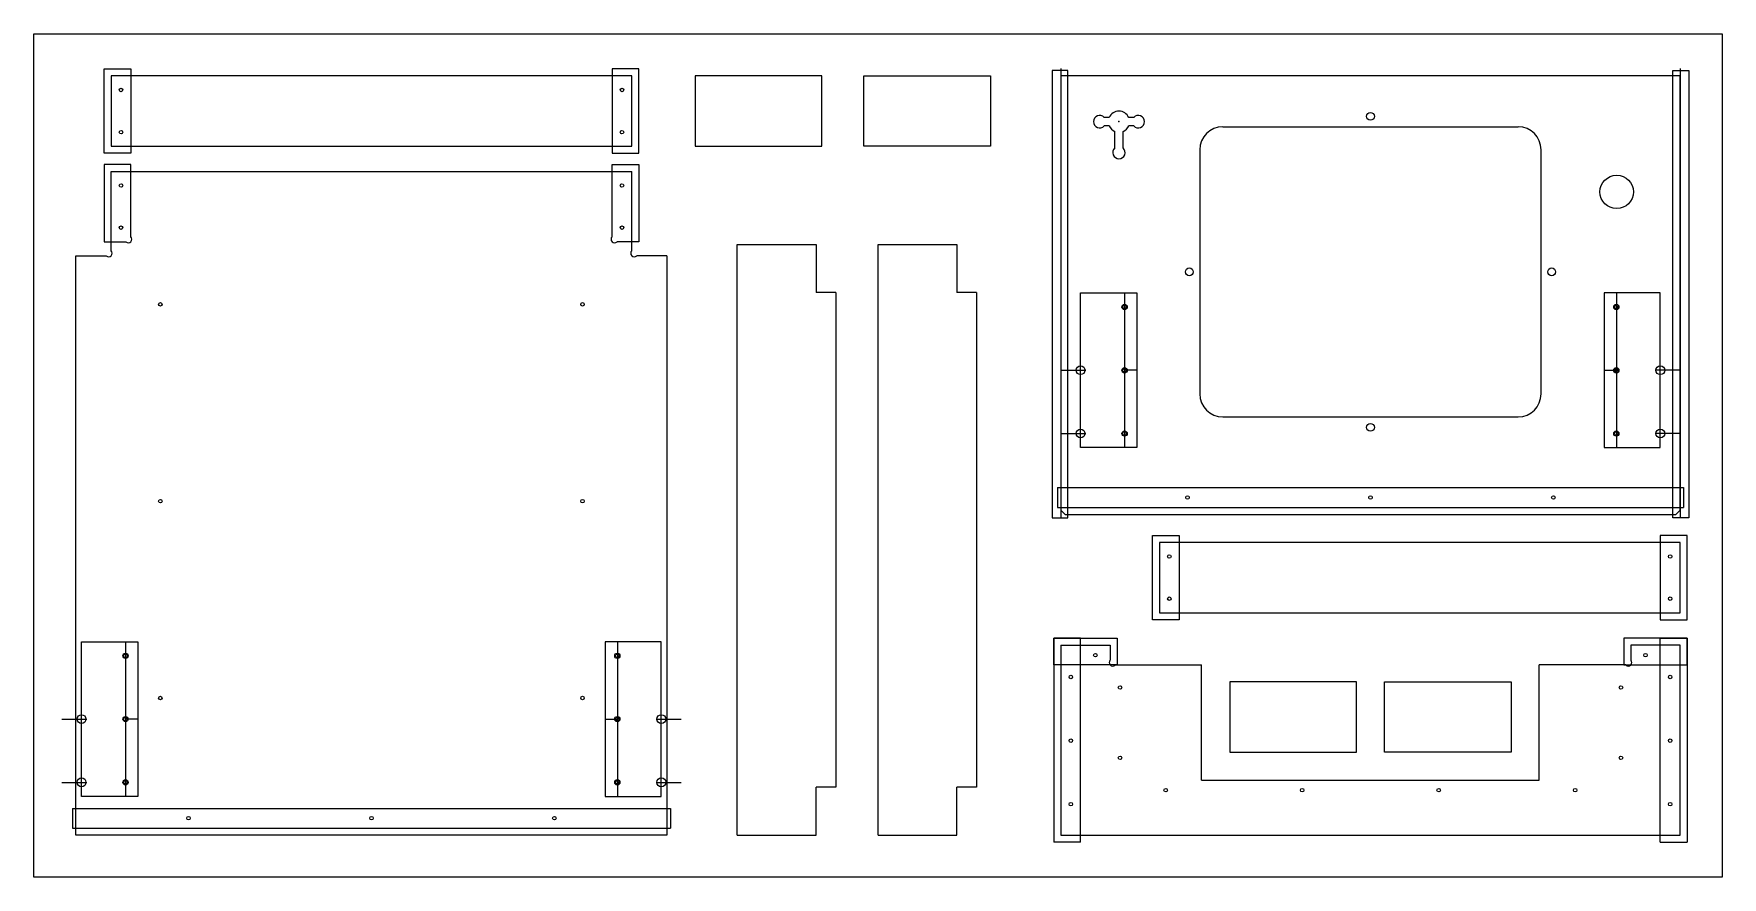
# Model space of a CAD drawing. Header units: inches. Extents: x 0 to 60, y 0 to 30.
import ezdxf

# ---------------------------------------------------------------- set-up
doc = ezdxf.new("R2010")
doc.units = ezdxf.units.IN
doc.header["$MEASUREMENT"] = 0
for name, color, linetype in [('0_WOOD', 7, 'Continuous'), ('10_375VCARVE_888DEP', 7, 'Continuous'), ('3_250BIT_200DEP', 7, 'Continuous'), ('4_250BIT_375DEP', 7, 'Continuous'), ('6_125BIT_750DEP', 7, 'Continuous'), ('7_250BIT_750OUTLINE', 7, 'Continuous'), ('8_250BIT_750TAB', 7, 'Continuous'), ('9_500VCARVE_700DEP', 7, 'Continuous'), ('9A_250BIT_450DEP', 7, 'Continuous'), ('CAD', 7, 'Continuous'), ('COMPONENTS', 7, 'Continuous')]:
    doc.layers.add(name, color=color, linetype=linetype)

msp = doc.modelspace()

# ---------------------------------------------------------------- linework, layer by layer
at = {"layer": '0_WOOD', "linetype": 'Continuous'}
for p, q in [((0, 30), (60, 30)), ((0, 0), (0, 30)), ((60, 30), (60, 0)), ((60, 0), (0, 0))]:
    msp.add_line(p, q, dxfattribs=at)
at = {"layer": '10_375VCARVE_888DEP', "linetype": 'Continuous'}
for p, q in [((36.5, 18.031), (37.388, 18.031)), ((58.5, 18.031), (57.612, 18.031)), ((36.5, 15.781), (37.388, 15.781)), ((58.5, 15.781), (57.612, 15.781)), ((1, 5.625), (1.888, 5.625)), ((22.112, 5.625), (23, 5.625)), ((1, 3.375), (1.888, 3.375)), ((22.112, 3.375), (23, 3.375))]:
    msp.add_line(p, q, dxfattribs=at)
at = {"layer": '3_250BIT_200DEP', "linetype": 'Continuous'}
for p, q in [((2.5, 25.75), (2.5, 28.75)), ((2.5, 28.75), (3.45, 28.75)), ((3.45, 28.75), (3.45, 25.75)), ((21.5, 28.75), (20.55, 28.75)), ((20.55, 28.75), (20.55, 25.75)), ((21.5, 25.75), (21.5, 28.75)), ((3.45, 25.75), (2.5, 25.75)), ((3.45, 25.353), (2.5, 25.353)), ((2.5, 25.353), (2.5, 22.603)), ((3.45, 22.78), (3.45, 25.353)), ((20.55, 25.75), (21.5, 25.75)), ((20.55, 22.78), (20.55, 25.353)), ((20.55, 25.353), (21.5, 25.353)), ((21.5, 25.353), (21.5, 22.603)), ((2.5, 22.603), (3.273, 22.603)), ((21.5, 22.603), (20.727, 22.603)), ((36.375, 13.856), (58.625, 13.856)), ((36.375, 13.856), (36.375, 13.156)), ((58.625, 13.856), (58.625, 13.156)), ((36.375, 13.156), (58.625, 13.156)), ((39.75, 9.156), (39.75, 12.156)), ((39.75, 12.156), (40.7, 12.156)), ((40.7, 12.156), (40.7, 9.156)), ((58.75, 12.156), (57.8, 12.156)), ((57.8, 12.156), (57.8, 9.156)), ((58.75, 9.156), (58.75, 12.156)), ((40.7, 9.156), (39.75, 9.156)), ((57.8, 9.156), (58.75, 9.156)), ((36.25, 8.5), (38.5, 8.5)), ((36.25, 7.55), (36.25, 8.5)), ((38.5, 8.5), (38.5, 7.55)), ((58.75, 8.5), (56.5, 8.5)), ((56.5, 8.5), (56.5, 7.55)), ((58.75, 7.55), (58.75, 8.5)), ((38.5, 7.55), (36.25, 7.55)), ((56.5, 7.55), (58.75, 7.55)), ((1.375, 2.45), (22.625, 2.45)), ((1.375, 2.45), (1.375, 1.75)), ((22.625, 2.45), (22.625, 1.75)), ((1.375, 1.75), (22.625, 1.75))]:
    msp.add_line(p, q, dxfattribs=at)
for centre, start, end in [((3.362, 22.691), 225, 45), ((20.638, 22.691), 135, 315)]:
    msp.add_arc(centre, 0.125, start, end, dxfattribs=at)
at = {"layer": '4_250BIT_375DEP', "linetype": 'Continuous'}
for p, q in [((37.2, 8.5), (36.25, 8.5)), ((36.25, 8.5), (36.25, 1.25)), ((37.2, 1.25), (37.2, 8.5)), ((57.8, 1.25), (57.8, 8.5)), ((57.8, 8.5), (58.75, 8.5)), ((58.75, 8.5), (58.75, 1.25)), ((37.2, 1.25), (36.25, 1.25)), ((57.8, 1.25), (58.75, 1.25))]:
    msp.add_line(p, q, dxfattribs=at)
at = {"layer": '6_125BIT_750DEP', "linetype": 'Continuous'}
for centre in [(3.1, 28), (20.9, 28), (3.1, 26.5), (20.9, 26.5), (3.1, 24.603), (20.9, 24.603), (3.1, 23.103), (20.9, 23.103), (4.5, 20.375), (19.5, 20.375), (38.762, 20.281), (56.237, 20.281), (38.762, 18.031), (56.237, 18.031), (38.762, 15.781), (56.237, 15.781), (4.5, 13.375), (19.5, 13.375), (41, 13.506), (41, 13.506), (47.5, 13.506), (47.5, 13.506), (54, 13.506), (54, 13.506), (40.35, 11.406), (58.15, 11.406), (40.35, 9.906), (58.15, 9.906), (3.262, 7.875), (20.738, 7.875), (37.725, 7.9), (57.275, 7.9), (36.85, 7.12), (38.6, 6.75), (56.4, 6.75), (58.15, 7.12), (4.5, 6.375), (19.5, 6.375), (3.262, 5.625), (20.738, 5.625), (36.85, 4.859), (58.15, 4.859), (38.6, 4.25), (56.4, 4.25), (3.262, 3.375), (20.738, 3.375), (40.225, 3.1), (45.075, 3.1), (49.925, 3.1), (54.775, 3.1), (36.85, 2.599), (58.15, 2.599), (5.5, 2.1), (5.5, 2.1), (12, 2.1), (12, 2.1), (18.5, 2.1), (18.5, 2.1)]:
    msp.add_circle(centre, 0.0625, dxfattribs=at)
at = {"layer": '7_250BIT_750OUTLINE', "linetype": 'Continuous'}
for p, q in [((2.75, 28.5), (2.75, 26)), ((21.25, 28.5), (2.75, 28.5)), ((21.25, 26), (21.25, 28.5)), ((28, 28.5), (23.5, 28.5)), ((23.5, 28.5), (23.5, 26)), ((28, 26), (28, 28.5)), ((29.5, 26), (29.5, 28.5)), ((29.5, 28.5), (34, 28.5)), ((34, 28.5), (34, 26)), ((58.5, 28.5), (36.5, 28.5)), ((36.5, 28.5), (36.5, 13.056)), ((58.5, 13.056), (58.5, 28.5)), ((2.75, 26), (21.25, 26)), ((23.5, 26), (28, 26)), ((34, 26), (29.5, 26)), ((2.75, 25.103), (21.25, 25.103)), ((2.75, 22.28), (2.75, 25.103)), ((21.25, 22.28), (21.25, 25.103)), ((25, 22.5), (27.8, 22.5)), ((25, 1.5), (25, 22.5)), ((27.8, 22.5), (27.8, 20.8)), ((30, 22.5), (32.8, 22.5)), ((30, 1.5), (30, 22.5)), ((32.8, 22.5), (32.8, 20.8)), ((1.5, 1.5), (1.5, 22.103)), ((1.5, 22.103), (2.573, 22.103)), ((22.5, 22.103), (21.427, 22.103)), ((22.5, 22.103), (22.5, 1.5)), ((28.5, 20.8), (27.8, 20.8)), ((28.5, 20.8), (28.5, 3.2)), ((33.5, 20.8), (32.8, 20.8)), ((33.5, 20.8), (33.5, 3.2)), ((36.5, 13.056), (36.65, 12.906)), ((36.65, 12.906), (58.35, 12.906)), ((58.5, 13.056), (58.35, 12.906)), ((58.5, 11.906), (40, 11.906)), ((40, 11.906), (40, 9.406)), ((58.5, 9.406), (58.5, 11.906)), ((40, 9.406), (58.5, 9.406)), ((36.5, 8.25), (38.25, 8.25)), ((36.5, 8.25), (36.5, 1.5)), ((38.25, 8.25), (38.25, 7.727)), ((58.5, 8.25), (56.75, 8.25)), ((56.75, 8.25), (56.75, 7.727)), ((58.5, 1.5), (58.5, 8.25)), ((38.427, 7.55), (41.5, 7.55)), ((41.5, 3.45), (41.5, 7.55)), ((53.5, 3.45), (53.5, 7.55)), ((56.573, 7.55), (53.5, 7.55)), ((42.5, 6.95), (42.5, 4.45)), ((47, 6.95), (42.5, 6.95)), ((47, 4.45), (47, 6.95)), ((48, 6.95), (52.5, 6.95)), ((48, 4.45), (48, 6.95)), ((52.5, 6.95), (52.5, 4.45)), ((42.5, 4.45), (47, 4.45)), ((52.5, 4.45), (48, 4.45)), ((28.5, 3.2), (27.8, 3.2)), ((27.8, 1.5), (27.8, 3.2)), ((33.5, 3.2), (32.8, 3.2)), ((32.8, 1.5), (32.8, 3.2)), ((41.5, 3.45), (53.5, 3.45)), ((22.5, 1.5), (1.5, 1.5)), ((25, 1.5), (27.8, 1.5)), ((30, 1.5), (32.8, 1.5)), ((36.5, 1.5), (58.5, 1.5))]:
    msp.add_line(p, q, dxfattribs=at)
for centre, start, end in [((2.662, 22.192), 225, 45), ((21.338, 22.192), 135, 315), ((38.338, 7.638), 135, 315), ((56.662, 7.638), 225, 45)]:
    msp.add_arc(centre, 0.125, start, end, dxfattribs=at)
at = {"layer": '8_250BIT_750TAB', "linetype": 'Continuous'}
for p, q in [((38.216, 27.024), (38.036, 27.024)), ((39.089, 27.024), (38.909, 27.024)), ((38.216, 26.724), (38.036, 26.724)), ((38.418, 25.939), (38.418, 26.525)), ((38.707, 25.939), (38.707, 26.525)), ((39.088, 26.724), (38.909, 26.724)), ((42.25, 26.688), (52.75, 26.688)), ((41.437, 25.875), (41.437, 17.188)), ((53.563, 17.188), (53.563, 25.875)), ((42.25, 16.375), (52.75, 16.375))]:
    msp.add_line(p, q, dxfattribs=at)
for centre, radius in [((47.5, 27.062), 0.138), ((56.25, 24.375), 0.594), ((41.062, 21.531), 0.138), ((53.937, 21.531), 0.138), ((47.5, 16), 0.138)]:
    msp.add_circle(centre, radius, dxfattribs=at)
for centre, radius, start, end in [((37.875, 26.874), 0.22, 42.98589, 180), ((38.562, 26.874), 0.378, 23.41268, 156.58732), ((39.25, 26.874), 0.22, 0, 137.01411), ((37.875, 26.874), 0.22, 180, 317.01411), ((38.562, 26.874), 0.378, 203.41268, 247.41175), ((38.562, 26.874), 0.378, 292.58825, 336.58732), ((39.25, 26.874), 0.22, 222.91507, 0), ((42.25, 25.875), 0.813, 90, 180), ((52.75, 25.875), 0.813, 0, 90), ((38.562, 25.774), 0.22, 131.23058, 48.76942), ((42.25, 17.188), 0.813, 180, 270), ((52.75, 17.188), 0.813, 270, 0)]:
    msp.add_arc(centre, radius, start, end, dxfattribs=at)
at = {"layer": '9_500VCARVE_700DEP', "linetype": 'Continuous'}
for p, q in [((36.5, 28.762), (36.5, 12.794)), ((58.5, 28.762), (58.5, 12.794))]:
    msp.add_line(p, q, dxfattribs=at)
at = {"layer": '9A_250BIT_450DEP', "linetype": 'Continuous'}
for p, q in [((36.75, 28.687), (36.187, 28.687)), ((36.187, 28.687), (36.187, 12.781)), ((36.75, 12.781), (36.75, 28.687)), ((58.25, 28.687), (58.812, 28.687)), ((58.25, 12.781), (58.25, 28.687)), ((58.812, 28.687), (58.812, 12.781)), ((36.187, 12.781), (36.75, 12.781)), ((58.812, 12.781), (58.25, 12.781))]:
    msp.add_line(p, q, dxfattribs=at)
at = {"layer": 'CAD'}
msp.add_point((38.562, 26.874), dxfattribs=at)
at = {"layer": 'COMPONENTS', "linetype": 'Continuous'}
for p, q in [((37.2, 15.281), (37.2, 20.781)), ((37.2, 20.781), (39.2, 20.781)), ((38.762, 20.781), (38.762, 15.281)), ((39.2, 20.781), (39.2, 15.281)), ((55.8, 20.781), (55.8, 15.281)), ((57.8, 20.781), (55.8, 20.781)), ((56.237, 20.781), (56.237, 15.281)), ((57.8, 15.281), (57.8, 20.781)), ((37.2, 15.781), (37.2, 18.031)), ((39.2, 18.031), (38.762, 18.031)), ((55.8, 18.031), (56.237, 18.031)), ((57.8, 15.781), (57.8, 18.031)), ((39.2, 15.281), (37.2, 15.281)), ((55.8, 15.281), (57.8, 15.281)), ((1.7, 2.875), (1.7, 8.375)), ((1.7, 8.375), (3.7, 8.375)), ((3.262, 8.375), (3.262, 2.875)), ((3.7, 8.375), (3.7, 2.875)), ((20.3, 8.375), (20.3, 2.875)), ((22.3, 8.375), (20.3, 8.375)), ((20.738, 8.375), (20.738, 2.875)), ((22.3, 2.875), (22.3, 8.375)), ((1.7, 3.375), (1.7, 5.625)), ((3.7, 5.625), (3.262, 5.625)), ((20.3, 5.625), (20.738, 5.625)), ((22.3, 3.375), (22.3, 5.625)), ((3.7, 2.875), (1.7, 2.875)), ((20.3, 2.875), (22.3, 2.875))]:
    msp.add_line(p, q, dxfattribs=at)
for centre, radius in [((38.762, 20.281), 0.0938), ((56.237, 20.281), 0.0938), ((37.2, 18.031), 0.156), ((38.762, 18.031), 0.0938), ((56.237, 18.031), 0.0938), ((57.8, 18.031), 0.156), ((37.2, 15.781), 0.156), ((38.762, 15.781), 0.0938), ((56.237, 15.781), 0.0938), ((57.8, 15.781), 0.156), ((3.262, 7.875), 0.0938), ((20.738, 7.875), 0.0938), ((1.7, 5.625), 0.156), ((3.262, 5.625), 0.0938), ((20.738, 5.625), 0.0938), ((22.3, 5.625), 0.156), ((1.7, 3.375), 0.156), ((3.262, 3.375), 0.0938), ((20.738, 3.375), 0.0938), ((22.3, 3.375), 0.156)]:
    msp.add_circle(centre, radius, dxfattribs=at)

doc.saveas('drawing.dxf')
